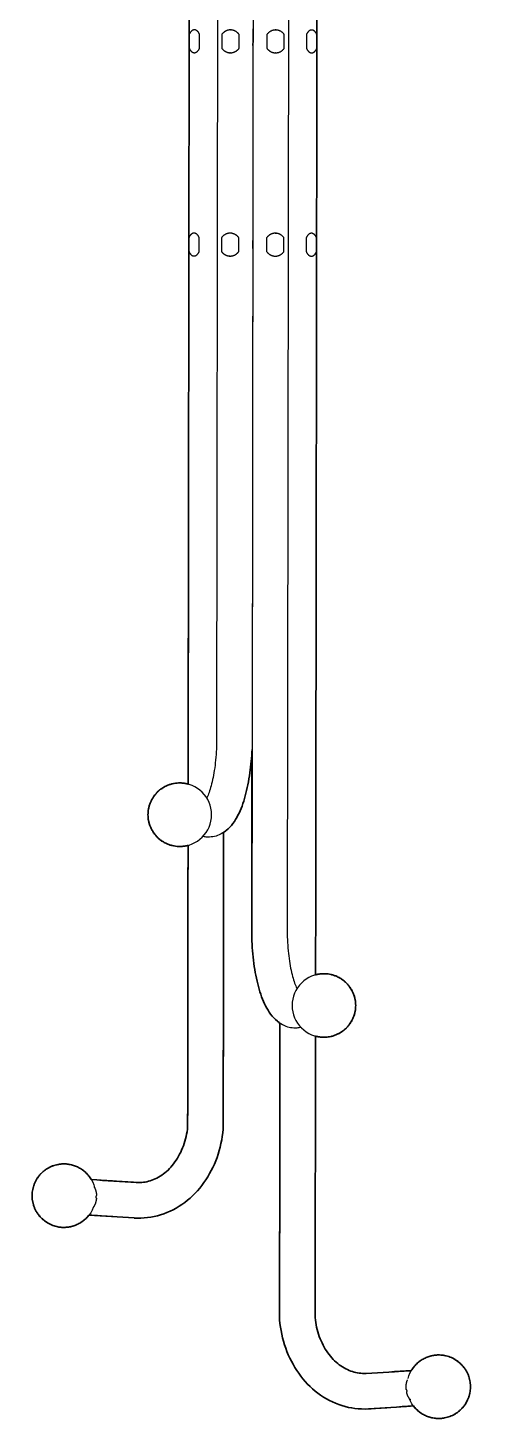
# Model space of a CAD drawing. Header units: millimetres. Extents: x 43 to 2212, y -454 to 621.
# Drawn here: x 705 to 883, y -454 to 94 of the extents above; entities that cross this region are included whole.
import ezdxf

# ---------------------------------------------------------------- set-up
doc = ezdxf.new("R2010")
doc.units = ezdxf.units.MM
doc.layers.add('Blocks', color=7, linetype='Continuous')
doc.layers.add('Blocks$Inner', color=7, linetype='Continuous', lineweight=25, true_color=0x007f00)
doc.layers.add('Blocks$Outline', color=7, linetype='Continuous', lineweight=35, true_color=0xff3f3f)

# ---------------------------------------------------------------- blocks, each defined once
blk = doc.blocks.new('Coat Tree Wall Rack Front')
at = {"layer": 'Blocks$Inner'}
for p, q in [((98.29, 371.39, 149.32), (97.58, -151.03, 149.32)), ((126.15, 296.36, 149.32), (125.44, -226.06, 149.32)), ((86.93, 221.41, 149.32), (86.41, -165.93, 149.32)), ((137.09, 146.34, 149.32), (136.57, -240.99, 149.32)), ((86.82, 129.11, 149.32), (86.81, 123.72, 149.32)), ((90.9, 123.71, 149.32), (90.91, 129.1, 149.32)), ((99.64, 129.08, 149.32), (99.63, 123.7, 149.32)), ((103.05, 130.88, 149.32), (102.73, 130.88, 149.32)), ((106.47, 123.69, 149.32), (106.47, 129.07, 149.32)), ((117.4, 129.06, 149.32), (117.4, 123.67, 149.32)), ((120.83, 130.86, 149.32), (121.15, 130.86, 149.32)), ((124.24, 123.66, 149.32), (124.24, 129.05, 149.32)), ((132.97, 129.04, 149.32), (132.97, 123.65, 149.32)), ((137.05, 123.65, 149.32), (137.06, 129.04, 149.32)), ((103.05, 121.88, 149.32), (102.73, 121.88, 149.32)), ((120.81, 121.86, 149.32), (121.13, 121.86, 149.32)), ((102.94, 50.88, 149.32), (102.62, 50.88, 149.32)), ((120.72, 50.86, 149.32), (121.04, 50.86, 149.32)), ((86.71, 49.11, 149.32), (86.71, 43.72, 149.32)), ((90.79, 43.71, 149.32), (90.8, 49.1, 149.32)), ((99.53, 49.08, 149.32), (99.52, 43.7, 149.32)), ((106.36, 43.69, 149.32), (106.36, 49.07, 149.32)), ((117.3, 49.06, 149.32), (117.29, 43.67, 149.32)), ((124.13, 43.66, 149.32), (124.13, 49.05, 149.32)), ((132.86, 49.04, 149.32), (132.86, 43.65, 149.32)), ((136.94, 43.65, 149.32), (136.95, 49.04, 149.32)), ((102.94, 41.88, 149.32), (102.62, 41.88, 149.32)), ((120.7, 41.86, 149.32), (121.02, 41.86, 149.32))]:
    blk.add_line(p, q, dxfattribs=at)
for points in [[(112.29, 371.37), (112.19, 301.11), (111.58, -151.28), (111.57, -151.4)], [(112.15, 296.38), (111.54, -152.32), (111.44, -226.28), (111.44, -226.4)], [(92.77, -186.67), (92.19, -186.58)], [(130.15, -261.72), (130.73, -261.63)]]:
    blk.add_lwpolyline(points, dxfattribs=at)
at = {"layer": 'Blocks$Inner', "extrusion": (0, 0, -1)}
for centre in [(-83.11, -177.98, -149.32), (-139.83, -253.06, -149.32)]:
    blk.add_circle(centre, 12.5, dxfattribs=at)
for centre, start, end in [((-37.52, -327.9, -149.32), 202.0475, 165.3504), ((-185.01, -403.11, -149.32), 14.806, 338.1088)]:
    blk.add_arc(centre, 12.5, start, end, dxfattribs=at)
at = {"layer": 'Blocks$Inner'}
for points, weights in [([(88.47, 130.85, 149.32), (87.44, 130.57, 149.32), (86.82, 129.11, 149.32)], [0.943799628523, 0.833619082531, 0.857956639383]), ([(102.89, 130.88, 149.32), (100.86, 130.8, 149.32), (99.64, 129.08, 149.32)], [0.985138514467, 0.829631725357, 0.857902256566]), ([(124.24, 129.05, 149.32), (123.03, 130.77, 149.32), (120.99, 130.86, 149.32)], [0.857902255968, 0.829631729694, 0.985138484827]), ([(137.06, 129.04, 149.32), (136.44, 130.5, 149.32), (135.42, 130.79, 149.32)], [0.857956613468, 0.833619148819, 0.94379955945]), ([(86.81, 123.72, 149.32), (87.43, 122.25, 149.32), (88.46, 121.96, 149.32)], [0.858025135375, 0.833462050762, 0.943822839294]), ([(99.63, 123.7, 149.32), (100.85, 121.97, 149.32), (102.89, 121.89, 149.32)], [0.858080286721, 0.82914658373, 0.985142939922]), ([(120.97, 121.86, 149.32), (123.01, 121.94, 149.32), (124.24, 123.66, 149.32)], [0.98514291033, 0.829146584832, 0.85808028733]), ([(135.4, 121.9, 149.32), (136.43, 122.18, 149.32), (137.05, 123.65, 149.32)], [0.943822787898, 0.83346199781, 0.858025161493]), ([(88.36, 50.85, 149.32), (87.33, 50.57, 149.32), (86.71, 49.11, 149.32)], [0.943799628523, 0.833619082531, 0.857956639383]), ([(102.78, 50.88, 149.32), (100.75, 50.8, 149.32), (99.53, 49.08, 149.32)], [0.985138514467, 0.829631725357, 0.857902256566]), ([(124.13, 49.05, 149.32), (122.92, 50.77, 149.32), (120.88, 50.86, 149.32)], [0.857902255968, 0.829631729694, 0.985138484827]), ([(136.95, 49.04, 149.32), (136.33, 50.5, 149.32), (135.31, 50.79, 149.32)], [0.857956613468, 0.833619148819, 0.94379955945]), ([(86.71, 43.72, 149.32), (87.32, 42.25, 149.32), (88.35, 41.96, 149.32)], [0.858025135375, 0.833462050762, 0.943822839294]), ([(99.52, 43.7, 149.32), (100.74, 41.97, 149.32), (102.78, 41.89, 149.32)], [0.858080286721, 0.82914658373, 0.985142939922]), ([(120.86, 41.86, 149.32), (122.9, 41.94, 149.32), (124.13, 43.66, 149.32)], [0.98514291033, 0.829146584832, 0.85808028733]), ([(135.29, 41.9, 149.32), (136.32, 42.18, 149.32), (136.94, 43.65, 149.32)], [0.943822787898, 0.83346199781, 0.858025161493]), ([(49.33, -324.41, 149.32), (50.24, -325.63, 149.32), (50.35, -327.68, 149.32)], [0.8622735278, 0.827897461706, 0.929036914699]), ([(50.32, -329.04, 149.32), (50.11, -331.12, 149.32), (49.14, -332.45, 149.32)], [0.976351109709, 0.844728561609, 0.854187584837]), ([(172.3, -404.27, 149.32), (172.21, -404.24, 149.32), (172.2, -404.09, 149.32)], [0.930979008792, 0.752564867398, 0.9852757075]), ([(173.99, -408.3, 149.32), (172.89, -407.38, 149.32), (172.41, -405.41, 149.32)], [0.872860894257, 0.822069562865, 0.90489257072])]:
    blk.add_rational_spline(points, weights, degree=2, dxfattribs=at)
for points, weights, knots in [([(90.91, 129.1, 149.32), (90.14, 130.91, 149.32), (88.86, 130.91, 149.32), (88.66, 130.91, 149.32), (88.47, 130.85, 149.32)], [0.858025135375, 0.827962926325, 1, 0.968515364987, 0.943799628523], [14.458781, 14.458781, 14.458781, 15.381422, 15.381422, 15.550275, 15.550275, 15.550275]), ([(106.47, 129.07, 149.32), (105.19, 130.88, 149.32), (103.05, 130.88, 149.32), (102.97, 130.88, 149.32), (102.89, 130.88, 149.32)], [0.858080286721, 0.827805602553, 1, 0.992370519362, 0.985138514467], [14.4587812, 14.4587812, 14.4587812, 15.3822656, 15.3822656, 15.4231828, 15.4231828, 15.4231828]), ([(111.93, 124.81, 149.32), (111.93, 125.43, 149.32), (111.94, 126.38, 149.32), (111.94, 127.34, 149.32), (111.94, 127.96, 149.32)], [0.855008775276, 0.838954207322, 1, 0.839463776375, 0.854908951023], [2.317769, 2.317769, 2.317769, 3.181463, 3.181463, 4.042424, 4.042424, 4.042424]), ([(120.99, 130.86, 149.32), (120.91, 130.86, 149.32), (120.83, 130.86, 149.32), (118.69, 130.87, 149.32), (117.4, 129.06, 149.32)], [0.985138484827, 0.992370503728, 1, 0.827805600819, 0.85808028733], [7.1884733, 7.1884733, 7.1884733, 7.2293906, 7.2293906, 8.152875, 8.152875, 8.152875]), ([(135.42, 130.79, 149.32), (135.22, 130.85, 149.32), (135.02, 130.85, 149.32), (133.74, 130.85, 149.32), (132.97, 129.04, 149.32)], [0.94379955945, 0.968515320992, 1, 0.827962851594, 0.858025161493], [7.060537, 7.060537, 7.060537, 7.22939, 7.22939, 8.152032, 8.152032, 8.152032]), ([(88.46, 121.96, 149.32), (88.66, 121.91, 149.32), (88.86, 121.91, 149.32), (90.13, 121.91, 149.32), (90.9, 123.71, 149.32)], [0.943822839294, 0.968530147789, 1, 0.828159673741, 0.857956639383], [7.983257, 7.983257, 7.983257, 8.152031, 8.152031, 9.073617, 9.073617, 9.073617]), ([(102.89, 121.89, 149.32), (102.97, 121.88, 149.32), (103.05, 121.88, 149.32), (105.19, 121.88, 149.32), (106.47, 123.69, 149.32)], [0.985142939922, 0.992372853683, 1, 0.828316974912, 0.857902256566], [8.1119704, 8.1119704, 8.1119704, 8.152875, 8.152875, 9.0736169, 9.0736169, 9.0736169]), ([(117.4, 123.67, 149.32), (118.67, 121.87, 149.32), (120.81, 121.86, 149.32), (120.89, 121.86, 149.32), (120.97, 121.86, 149.32)], [0.857902255968, 0.828316976645, 1, 0.992372838074, 0.98514291033], [13.5380393, 13.5380393, 13.5380393, 14.4587812, 14.4587812, 14.4996859, 14.4996859, 14.4996859]), ([(132.97, 123.65, 149.32), (133.73, 121.85, 149.32), (135, 121.85, 149.32), (135.2, 121.85, 149.32), (135.4, 121.9, 149.32)], [0.857956613468, 0.828159748465, 1, 0.968530115057, 0.943822787898], [13.537196, 13.537196, 13.537196, 14.458781, 14.458781, 14.627555, 14.627555, 14.627555]), ([(90.8, 49.1, 149.32), (90.03, 50.91, 149.32), (88.76, 50.91, 149.32), (88.56, 50.91, 149.32), (88.36, 50.85, 149.32)], [0.858025135375, 0.827962926325, 1, 0.968515364987, 0.943799628523], [14.458781, 14.458781, 14.458781, 15.381422, 15.381422, 15.550275, 15.550275, 15.550275]), ([(106.36, 49.07, 149.32), (105.09, 50.88, 149.32), (102.94, 50.88, 149.32), (102.86, 50.88, 149.32), (102.78, 50.88, 149.32)], [0.858080286721, 0.827805602553, 1, 0.992370519362, 0.985138514467], [14.4587812, 14.4587812, 14.4587812, 15.3822656, 15.3822656, 15.4231828, 15.4231828, 15.4231828]), ([(120.88, 50.86, 149.32), (120.8, 50.86, 149.32), (120.72, 50.86, 149.32), (118.58, 50.87, 149.32), (117.3, 49.06, 149.32)], [0.985138484827, 0.992370503728, 1, 0.827805600819, 0.85808028733], [7.1884733, 7.1884733, 7.1884733, 7.2293906, 7.2293906, 8.152875, 8.152875, 8.152875]), ([(135.31, 50.79, 149.32), (135.11, 50.85, 149.32), (134.91, 50.85, 149.32), (133.63, 50.85, 149.32), (132.86, 49.04, 149.32)], [0.94379955945, 0.968515320992, 1, 0.827962851594, 0.858025161493], [7.060537, 7.060537, 7.060537, 7.22939, 7.22939, 8.152032, 8.152032, 8.152032]), ([(111.82, 44.81, 149.32), (111.83, 45.43, 149.32), (111.83, 46.38, 149.32), (111.83, 47.34, 149.32), (111.83, 47.96, 149.32)], [0.855008775276, 0.838954207321, 1, 0.839463776327, 0.854908951033], [5.901087, 5.901087, 5.901087, 6.764781, 6.764781, 7.625742, 7.625742, 7.625742]), ([(88.35, 41.96, 149.32), (88.55, 41.91, 149.32), (88.75, 41.91, 149.32), (90.02, 41.91, 149.32), (90.79, 43.71, 149.32)], [0.943822839294, 0.968530147789, 1, 0.828159673741, 0.857956639383], [7.983257, 7.983257, 7.983257, 8.152031, 8.152031, 9.073617, 9.073617, 9.073617]), ([(102.78, 41.89, 149.32), (102.86, 41.88, 149.32), (102.94, 41.88, 149.32), (105.08, 41.88, 149.32), (106.36, 43.69, 149.32)], [0.985142939922, 0.992372853683, 1, 0.828316974912, 0.857902256566], [8.1119704, 8.1119704, 8.1119704, 8.152875, 8.152875, 9.0736169, 9.0736169, 9.0736169]), ([(117.29, 43.67, 149.32), (118.56, 41.87, 149.32), (120.7, 41.86, 149.32), (120.78, 41.86, 149.32), (120.86, 41.86, 149.32)], [0.857902255968, 0.828316976645, 1, 0.992372838074, 0.98514291033], [13.5380393, 13.5380393, 13.5380393, 14.4587812, 14.4587812, 14.4996859, 14.4996859, 14.4996859]), ([(132.86, 43.65, 149.32), (133.62, 41.85, 149.32), (134.89, 41.85, 149.32), (135.09, 41.85, 149.32), (135.29, 41.9, 149.32)], [0.857956613468, 0.828159748465, 1, 0.968530115057, 0.943822787898], [13.537196, 13.537196, 13.537196, 14.458781, 14.458781, 14.627555, 14.627555, 14.627555]), ([(50.27, -327.9, 149.32), (50.1, -328.03, 149.32), (50.08, -328.34, 149.32), (50.06, -328.71, 149.32), (50.25, -328.83, 149.32)], [0.878858304311, 0.792677953713, 1, 0.765535605113, 0.906454107054], [-3.600514, -3.600514, -3.600514, -2.488639, -2.488639, -1.231198, -1.231198, -1.231198]), ([(50.25, -328.83, 149.32), (50.33, -328.88, 149.32), (50.32, -329.03, 149.32), (50.32, -329.03, 149.32), (50.32, -329.04, 149.32)], [0.906454107012, 0.765535605148, 1, 0.987655253396, 0.976351109708], [-1.231198, -1.231198, -1.231198, 0.026243, 0.026243, 0.092448, 0.092448, 0.092448]), ([(50.35, -327.68, 149.32), (50.35, -327.7, 149.32), (50.35, -327.73, 149.32), (50.34, -327.85, 149.32), (50.27, -327.9, 149.32)], [0.929036914699, 0.958692851174, 1, 0.792677953754, 0.878858304277], [-4.933921, -4.933921, -4.933921, -4.712389, -4.712389, -3.600514, -3.600514, -3.600514]), ([(49.14, -332.45, 149.32), (49.11, -332.5, 149.32), (49.07, -332.5, 149.32), (49.03, -332.5, 149.32), (49, -332.46, 149.32)], [0.854187584836, 0.86319058918, 1, 0.885919077263, 0.860706425258], [0.863325, 0.863325, 0.863325, 1.597039, 1.597039, 2.208859, 2.208859, 2.208859]), ([(172.2, -404.09, 149.32), (172.19, -403.99, 149.32), (172.18, -403.9, 149.32), (172.06, -401.92, 149.32), (172.73, -400.42, 149.32)], [0.9852757075, 0.992442867136, 1, 0.861083883593, 0.853940619257], [-0.0043602, -0.0043602, -0.0043602, 0.036169, 0.036169, 0.7811808, 0.7811808, 0.7811808]), ([(172.44, -405.18, 149.32), (172.57, -405.03, 149.32), (172.56, -404.74, 149.32), (172.53, -404.34, 149.32), (172.3, -404.27, 149.32)], [0.866376792204, 0.810218142966, 1, 0.747069968097, 0.930979008792], [-3.694582, -3.694582, -3.694582, -2.676776, -2.676776, -1.320303, -1.320303, -1.320303]), ([(172.41, -405.41, 149.32), (172.4, -405.39, 149.32), (172.4, -405.35, 149.32), (172.39, -405.24, 149.32), (172.44, -405.18, 149.32)], [0.90489257072, 0.940262380089, 1, 0.810218142966, 0.866376792204], [-5.032764, -5.032764, -5.032764, -4.712389, -4.712389, -3.694582, -3.694582, -3.694582])]:
    blk.add_rational_spline(points, weights, degree=2, knots=knots, dxfattribs=at)
for points, knots in [([(111.94, 127.96, 149.32), (111.94, 127.73, 149.32), (111.94, 127.5, 149.32), (111.94, 127.12, 149.32), (111.94, 126.96, 149.32), (111.94, 126.69, 149.32), (111.94, 126.52, 149.32), (111.94, 126.24, 149.32), (111.94, 126.08, 149.32), (111.93, 125.81, 149.32), (111.93, 125.64, 149.32), (111.93, 125.27, 149.32), (111.93, 125.04, 149.32), (111.93, 124.81, 149.32)], [1.9900324, 1.9900324, 1.9900324, 1.9900324, 2.0687469, 2.0687469, 2.1122833, 2.1122833, 2.1539007, 2.1539007, 2.1955181, 2.1955181, 2.2390545, 2.2390545, 2.317769, 2.317769, 2.317769, 2.317769]), ([(111.83, 47.96, 149.32), (111.83, 47.73, 149.32), (111.83, 47.5, 149.32), (111.83, 47.12, 149.32), (111.83, 46.96, 149.32), (111.83, 46.69, 149.32), (111.83, 46.52, 149.32), (111.83, 46.24, 149.32), (111.83, 46.08, 149.32), (111.83, 45.81, 149.32), (111.83, 45.64, 149.32), (111.82, 45.27, 149.32), (111.82, 45.04, 149.32), (111.82, 44.81, 149.32)], [5.5733502, 5.5733502, 5.5733502, 5.5733502, 5.6520648, 5.6520648, 5.6956011, 5.6956011, 5.7372185, 5.7372185, 5.7788359, 5.7788359, 5.8223723, 5.8223723, 5.9010868, 5.9010868, 5.9010868, 5.9010868]), ([(111.54, -152.3, 149.32), (111.4, -155.44, 149.32), (111.13, -158.53, 149.32), (110.27, -164.71, 149.32), (109.66, -167.77, 149.32), (108.12, -173.38, 149.32), (107.19, -175.93, 149.32), (104.86, -180.48, 149.32), (103.48, -182.54, 149.32), (100.57, -184.89, 149.32), (99.65, -185.48, 149.32), (97.1, -186.59, 149.32), (95.3, -186.93, 149.32), (93.28, -186.75, 149.32), (93.02, -186.71, 149.32), (92.77, -186.67, 149.32)], [524.370316, 524.370316, 524.370316, 524.370316, 524.647395, 524.647395, 524.951082, 524.951082, 525.254769, 525.254769, 525.558457, 525.558457, 525.673145, 525.673145, 525.837699, 525.837699, 525.862144, 525.862144, 525.862144, 525.862144]), ([(97.58, -151.03, 149.32), (97.47, -153.98, 149.32), (97.22, -156.87, 149.32), (96.49, -162.16, 149.32), (96.01, -164.56, 149.32), (94.95, -168.52, 149.32), (94.37, -170.13, 149.32), (93.8, -171.34, 149.32), (93.78, -171.39, 149.32), (93.76, -171.43, 149.32)], [611.1948426, 611.1948426, 611.1948426, 611.1948426, 611.4941769, 611.4941769, 611.7864403, 611.7864403, 612.0587943, 612.0587943, 612.070052, 612.070052, 612.070052, 612.070052]), ([(111.44, -226.4, 149.32), (111.55, -229.85, 149.32), (111.83, -233.25, 149.32), (112.71, -239.72, 149.32), (113.3, -242.78, 149.32), (114.83, -248.39, 149.32), (115.75, -250.94, 149.32), (118.08, -255.5, 149.32), (119.45, -257.56, 149.32), (122.35, -259.92, 149.32), (123.27, -260.51, 149.32), (125.81, -261.63, 149.32), (127.62, -261.97, 149.32), (129.63, -261.8, 149.32), (129.89, -261.77, 149.32), (130.15, -261.72, 149.32)], [637.439781, 637.439781, 637.439781, 637.439781, 637.743468, 637.743468, 638.047155, 638.047155, 638.350843, 638.350843, 638.65453, 638.65453, 638.769218, 638.769218, 638.933772, 638.933772, 638.958217, 638.958217, 638.958217, 638.958217]), ([(125.44, -226.06, 149.32), (125.53, -229.02, 149.32), (125.77, -231.91, 149.32), (126.49, -237.2, 149.32), (126.96, -239.6, 149.32), (128.02, -243.57, 149.32), (128.59, -245.17, 149.32), (129.16, -246.39, 149.32), (129.18, -246.43, 149.32), (129.2, -246.48, 149.32)], [654.4822577, 654.4822577, 654.4822577, 654.4822577, 654.7815885, 654.7815885, 655.0738536, 655.0738536, 655.3462092, 655.3462092, 655.3574697, 655.3574697, 655.3574697, 655.3574697]), ([(86.22, -300.81, 149.32), (85.97, -303.39, 149.32), (85.4, -305.92, 149.32), (83.7, -310.61, 149.32), (82.56, -312.77, 149.32), (79.88, -316.52, 149.32), (78.33, -318.11, 149.32), (75.03, -320.6, 149.32), (73.28, -321.5, 149.32), (69.73, -322.62, 149.32), (67.93, -322.84, 149.32), (66.1, -322.74, 149.32), (66.06, -322.74, 149.32), (66.03, -322.73, 149.32)], [110.760213, 110.760213, 110.760213, 110.760213, 111.057856, 111.057856, 111.357176, 111.357176, 111.658668, 111.658668, 111.96016, 111.96016, 112.261652, 112.261652, 112.267667, 112.267667, 112.267667, 112.267667]), ([(100.19, -301.75, 149.32), (99.86, -305.55, 149.32), (99.05, -309.31, 149.32), (96.5, -316.41, 149.32), (94.77, -319.76, 149.32), (90.49, -325.76, 149.32), (87.94, -328.41, 149.32), (82.18, -332.73, 149.32), (78.97, -334.4, 149.32), (72.23, -336.49, 149.32), (68.69, -336.93, 149.32), (65.17, -336.71, 149.32), (65.14, -336.7, 149.32), (65.12, -336.7, 149.32)], [116.779212, 116.779212, 116.779212, 116.779212, 117.0829, 117.0829, 117.386587, 117.386587, 117.690274, 117.690274, 117.993962, 117.993962, 118.295813, 118.295813, 118.297649, 118.297649, 118.297649, 118.297649]), ([(122.41, -376.78, 149.32), (122.73, -380.59, 149.32), (123.53, -384.34, 149.32), (126.06, -391.45, 149.32), (127.78, -394.8, 149.32), (132.04, -400.82, 149.32), (134.59, -403.48, 149.32), (140.33, -407.81, 149.32), (143.54, -409.49, 149.32), (150.28, -411.6, 149.32), (153.82, -412.04, 149.32), (157.34, -411.83, 149.32), (157.36, -411.83, 149.32), (157.38, -411.83, 149.32)], [116.77918, 116.77918, 116.77918, 116.77918, 117.082868, 117.082868, 117.386555, 117.386555, 117.690242, 117.690242, 117.993929, 117.993929, 118.295781, 118.295781, 118.297617, 118.297617, 118.297617, 118.297617]), ([(136.38, -375.88, 149.32), (136.62, -378.46, 149.32), (137.19, -380.99, 149.32), (138.88, -385.68, 149.32), (140.01, -387.85, 149.32), (142.68, -391.61, 149.32), (144.22, -393.2, 149.32), (147.52, -395.7, 149.32), (149.26, -396.6, 149.32), (152.81, -397.73, 149.32), (154.61, -397.96, 149.32), (156.45, -397.86, 149.32), (156.48, -397.86, 149.32), (156.52, -397.86, 149.32)], [110.760553, 110.760553, 110.760553, 110.760553, 111.05819, 111.05819, 111.357511, 111.357511, 111.659005, 111.659005, 111.960498, 111.960498, 112.261992, 112.261992, 112.268007, 112.268007, 112.268007, 112.268007])]:
    blk.add_open_spline(points, degree=3, knots=knots, dxfattribs=at)
for points, degree in [([(111.57, -151.4, 149.32), (111.56, -151.7, 149.32), (111.55, -152, 149.32), (111.54, -152.3, 149.32)], 3), ([(100.38, -184.97, 149.32), (100.22, -301.45, 149.32)], 1), ([(86.37, -190.05, 149.32), (86.22, -300.81, 149.32)], 1), ([(122.54, -260, 149.32), (122.38, -376.48, 149.32)], 1), ([(136.53, -265.12, 149.32), (136.38, -375.88, 149.32)], 1), ([(100.22, -301.45, 149.32), (100.19, -301.75, 149.32)], 1), ([(66.03, -322.73, 149.32), (48.32, -321.6, 149.32)], 1), ([(65.12, -336.7, 149.32), (47.4, -335.57, 149.32)], 1), ([(122.38, -376.48, 149.32), (122.41, -376.78, 149.32)], 1), ([(156.52, -397.86, 149.32), (174.23, -396.77, 149.32)], 1), ([(157.38, -411.83, 149.32), (175.03, -410.64, 149.32)], 1)]:
    blk.add_open_spline(points, degree=degree, dxfattribs=at)
at = {"layer": 'Blocks$Outline'}
for points, knots in [([(86.41, -165.93, 149.32), (86.58, -36.81, 149.32), (86.76, 92.3, 149.32), (86.93, 221.41, 149.32), (86.95, 229.94, 149.32), (85.88, 238.46, 149.32), (81.72, 254.69, 149.32), (78.62, 262.38, 149.32), (70.72, 276.22, 149.32), (65.92, 282.36, 149.32), (55.13, 292.54, 149.32), (49.15, 296.58, 149.32), (36.57, 302.27, 149.32), (29.98, 303.93, 149.32), (23.35, 304.37, 149.32)], [-407.86254, -407.86254, -407.86254, -407.86254, -20.523875, -20.523875, -20.523875, -20.220249, -20.220249, -19.916624, -19.916624, -19.612998, -19.612998, -19.309373, -19.309373, -19.005911, -19.005911, -19.005911, -19.005911]), ([(200.91, 229.12, 149.32), (194.27, 228.71, 149.32), (187.67, 227.07, 149.32), (175.08, 221.4, 149.32), (169.09, 217.38, 149.32), (158.28, 207.23, 149.32), (153.46, 201.11, 149.32), (145.52, 187.29, 149.32), (142.4, 179.6, 149.32), (138.19, 163.39, 149.32), (137.11, 154.87, 149.32), (137.09, 146.34, 149.32), (136.92, 17.23, 149.32), (136.74, -111.88, 149.32), (136.57, -240.99, 149.32)], [21.26316, 21.26316, 21.26316, 21.26316, 21.566621, 21.566621, 21.870247, 21.870247, 22.173872, 22.173872, 22.477498, 22.477498, 22.781123, 22.781123, 22.781123, 410.119784, 410.119784, 410.119784, 410.119784]), ([(111.54, -152.32, 149.32), (111.4, -155.45, 149.32), (111.13, -158.54, 149.32), (110.27, -164.71, 149.32), (109.66, -167.77, 149.32), (108.12, -173.38, 149.32), (107.19, -175.93, 149.32), (104.86, -180.48, 149.32), (103.48, -182.54, 149.32), (101.06, -184.5, 149.32), (100.73, -184.74, 149.32), (100.38, -184.97, 149.32), (100.38, -184.97, 149.32)], [524.370769, 524.370769, 524.370769, 524.370769, 524.647395, 524.647395, 524.951082, 524.951082, 525.254769, 525.254769, 525.558457, 525.558457, 525.603071, 525.603076, 525.603076, 525.603076, 525.603076]), ([(122.54, -260, 149.32), (122.54, -260, 149.32), (122.19, -259.77, 149.32), (121.87, -259.53, 149.32), (119.45, -257.56, 149.32), (118.08, -255.5, 149.32), (115.75, -250.94, 149.32), (114.83, -248.39, 149.32), (113.3, -242.78, 149.32), (112.71, -239.72, 149.32), (111.83, -233.25, 149.32), (111.55, -229.85, 149.32), (111.44, -226.4, 149.32), (111.44, -226.36, 149.32), (111.44, -226.32, 149.32), (111.44, -226.28, 149.32), (111.47, -201.63, 149.32), (111.5, -176.97, 149.32), (111.54, -152.32, 149.32)], [-638.699151, -638.699151, -638.699151, -638.699151, -638.699146, -638.65453, -638.65453, -638.350843, -638.350843, -638.047155, -638.047155, -637.743468, -637.743468, -637.439781, -637.439781, -637.439781, -637.323376, -637.323376, -637.323376, -563.361062, -563.361062, -563.361062, -563.361062]), ([(100.38, -184.97, 149.32), (100.33, -223.8, 149.32), (100.27, -262.62, 149.32), (100.22, -301.45, 149.32), (100.21, -301.55, 149.32), (100.2, -301.65, 149.32), (100.19, -301.75, 149.32), (99.86, -305.55, 149.32), (99.05, -309.31, 149.32), (96.5, -316.41, 149.32), (94.77, -319.76, 149.32), (90.49, -325.76, 149.32), (87.94, -328.41, 149.32), (82.18, -332.73, 149.32), (78.97, -334.4, 149.32), (72.23, -336.49, 149.32), (68.69, -336.93, 149.32), (65.17, -336.71, 149.32), (65.14, -336.7, 149.32), (65.12, -336.7, 149.32), (59.21, -336.33, 149.32), (53.3, -335.95, 149.32), (47.4, -335.57, 149.32)], [0.000225, 0.000225, 0.000225, 0.000225, 116.476878, 116.476878, 116.476878, 116.779212, 116.779212, 116.779212, 117.0829, 117.0829, 117.386587, 117.386587, 117.690274, 117.690274, 117.993962, 117.993962, 118.295813, 118.295813, 118.297649, 118.297649, 118.297649, 135.840732, 135.840732, 135.840732, 135.840732]), ([(48.32, -321.6, 149.32), (54.22, -321.98, 149.32), (60.12, -322.36, 149.32), (66.03, -322.73, 149.32), (66.06, -322.74, 149.32), (66.1, -322.74, 149.32), (67.93, -322.84, 149.32), (69.73, -322.62, 149.32), (73.28, -321.5, 149.32), (75.03, -320.6, 149.32), (78.33, -318.11, 149.32), (79.88, -316.52, 149.32), (82.56, -312.77, 149.32), (83.7, -310.61, 149.32), (85.4, -305.92, 149.32), (85.97, -303.39, 149.32), (86.22, -300.81, 149.32), (86.22, -300.81, 149.32), (86.22, -300.81, 149.32), (86.27, -263.89, 149.32), (86.32, -226.97, 149.32), (86.37, -190.05, 149.32)], [-129.810751, -129.810751, -129.810751, -129.810751, -112.267667, -112.267667, -112.267667, -112.261652, -112.261652, -111.96016, -111.96016, -111.658668, -111.658668, -111.357176, -111.357176, -111.057856, -111.057856, -110.760233, -110.760219, -110.760213, -110.760213, -110.760213, 0, 0, 0, 0]), ([(175.03, -410.64, 149.32), (169.15, -411.04, 149.32), (163.27, -411.43, 149.32), (157.38, -411.83, 149.32), (157.36, -411.83, 149.32), (157.34, -411.83, 149.32), (153.82, -412.04, 149.32), (150.28, -411.6, 149.32), (143.54, -409.49, 149.32), (140.33, -407.81, 149.32), (134.59, -403.48, 149.32), (132.04, -400.82, 149.32), (127.78, -394.8, 149.32), (126.06, -391.45, 149.32), (123.53, -384.34, 149.32), (122.73, -380.59, 149.32), (122.41, -376.78, 149.32), (122.4, -376.68, 149.32), (122.39, -376.58, 149.32), (122.38, -376.48, 149.32), (122.43, -337.65, 149.32), (122.49, -298.83, 149.32), (122.54, -260, 149.32)], [-135.840708, -135.840708, -135.840708, -135.840708, -118.297617, -118.297617, -118.297617, -118.295781, -118.295781, -117.993929, -117.993929, -117.690242, -117.690242, -117.386555, -117.386555, -117.082868, -117.082868, -116.77918, -116.77918, -116.77918, -116.476846, -116.476846, -116.476846, -0.000225, -0.000225, -0.000225, -0.000225]), ([(136.53, -265.12, 149.32), (136.48, -302.04, 149.32), (136.43, -338.96, 149.32), (136.38, -375.88, 149.32), (136.62, -378.46, 149.32), (137.19, -380.99, 149.32), (138.88, -385.68, 149.32), (140.01, -387.85, 149.32), (142.68, -391.61, 149.32), (144.22, -393.2, 149.32), (147.52, -395.7, 149.32), (149.26, -396.6, 149.32), (152.81, -397.73, 149.32), (154.61, -397.96, 149.32), (156.45, -397.86, 149.32), (156.48, -397.86, 149.32), (156.52, -397.86, 149.32), (162.42, -397.49, 149.32), (168.33, -397.13, 149.32), (174.23, -396.77, 149.32)], [0, 0, 0, 0, 110.760553, 110.760553, 110.760553, 111.05819, 111.05819, 111.357511, 111.357511, 111.659005, 111.659005, 111.960498, 111.960498, 112.261992, 112.261992, 112.268007, 112.268007, 112.268007, 129.811098, 129.811098, 129.811098, 129.811098])]:
    blk.add_open_spline(points, degree=3, knots=knots, dxfattribs=at)
for points, weights, knots in [([(70.61, -177.98, 149.32), (70.61, -165.48, 149.32), (83.11, -165.48, 149.32), (84.79, -165.48, 149.32), (86.41, -165.93, 149.32)], [1, 0.707106781187, 1, 0.947312794722, 0.913580904362], [0, 0, 0, 19.634954, 19.634954, 23.166995, 23.166995, 23.166995]), ([(86.37, -190.05, 149.32), (84.77, -190.48, 149.32), (83.11, -190.48, 149.32), (70.61, -190.48, 149.32), (70.61, -177.98, 149.32)], [0.914244047173, 0.947829267035, 1, 0.707106781187, 1], [55.407444, 55.407444, 55.407444, 58.904862, 58.904862, 78.539816, 78.539816, 78.539816]), ([(136.57, -240.99, 149.32), (138.17, -240.56, 149.32), (139.83, -240.56, 149.32), (152.33, -240.56, 149.32), (152.33, -253.06, 149.32), (152.33, -265.56, 149.32), (139.83, -265.56, 149.32), (138.15, -265.56, 149.32), (136.53, -265.12, 149.32)], [0.914244598256, 0.947829695055, 1, 0.707106781187, 1, 0.707106781187, 1, 0.947313140643, 0.9135813473], [16.137565, 16.137565, 16.137565, 19.634954, 19.634954, 39.269908, 39.269908, 58.904862, 58.904862, 62.43688, 62.43688, 62.43688]), ([(47.4, -335.57, 149.32), (42.51, -341.87, 149.32), (34.74, -340.09, 149.32), (24.36, -337.72, 149.32), (25.05, -327.1, 149.32), (25.74, -316.48, 149.32), (36.33, -315.46, 149.32), (44.29, -314.7, 149.32), (48.32, -321.6, 149.32)], [0.922657633979, 0.809942346946, 1, 0.761392735599, 1, 0.761392735599, 1, 0.809493894262, 0.923191236936], [3.58789, 3.58789, 3.58789, 17.63344, 17.63344, 35.26688, 35.26688, 52.90032, 52.90032, 66.979011, 66.979011, 66.979011]), ([(174.23, -396.77, 149.32), (178.28, -389.88, 149.32), (186.23, -390.67, 149.32), (196.82, -391.71, 149.32), (197.48, -402.33, 149.32), (198.14, -412.96, 149.32), (187.76, -415.3, 149.32), (179.89, -417.07, 149.32), (175.03, -410.64, 149.32)], [0.923181128273, 0.809502578312, 1, 0.761392936641, 1, 0.761392936641, 1, 0.80812279846, 0.924843841687], [3.555377, 3.555377, 3.555377, 17.633432, 17.633432, 35.266864, 35.266864, 52.900296, 52.900296, 67.080319, 67.080319, 67.080319])]:
    blk.add_rational_spline(points, weights, degree=2, knots=knots, dxfattribs=at)

msp = doc.modelspace()

# ---------------------------------------------------------------- block references
at = {"layer": 'Blocks'}
msp.add_blockref('Coat Tree Wall Rack Front', (681.86, -37.42), dxfattribs=at)

doc.saveas('drawing.dxf')
